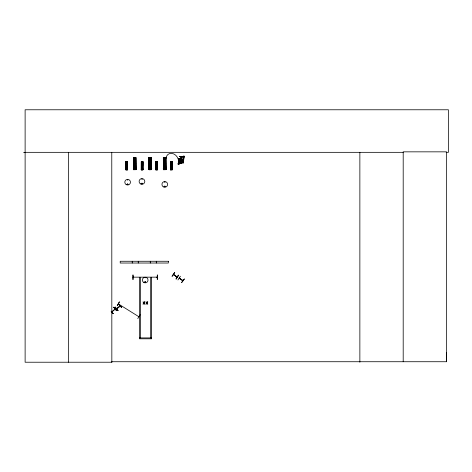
<?xml version="1.0" encoding="UTF-8"?>
<svg xmlns="http://www.w3.org/2000/svg" width="472" height="472" viewBox="0 0 472 472"><rect width="100%" height="100%" fill="white"/><g stroke="black" fill="none" stroke-linecap="round" stroke-linejoin="round"><path stroke-width="0.71" d="M446.193 152.332L448.4 152.332L448.4 109.775L25.122 109.775L25.122 362.225L111.84 362.225L111.781 361.729L446.518 361.729L446.583 352.602M183.602 156.45L183.614 156.079L184.127 156.138L184.109 156.509L183.602 156.45L183.425 157.707M183.679 160.881L183.573 161.548L183.065 161.489L183.171 160.822L183.679 160.881L183.484 162.94L182.888 162.628L183.107 160.816M183.065 161.489L183.136 160.427M183.484 162.94L183.614 160.875M183.573 161.548L183.643 160.48M118.407 303.933L138.886 316.736M183.071 160.716L183.171 160.002M183.584 160.769L183.679 160.061M182.977 162.887L183.171 160.822M182.859 159.583L179.053 158.751M182.711 162.852L178.316 162.197C177.726 159.058 181.572 159.276 182.994 161.164L182.705 162.893L183.396 159.247L183.16 160.138L182.811 159.754L178.853 159.394L179.089 158.527M179.006 158.869L178.847 159.937L179.537 159.984M183.118 160.22L183.614 156.079M183.626 160.279L183.726 159.613M173.442 274.527L177.088 277.023M177.265 276.928L176.734 276.816M179.142 278.197L182.853 280.74M182.971 280.545L182.517 280.51M183.165 159.701L183.343 158.073M183.673 159.754L183.773 159.153M183.732 159.217L183.856 158.132M183.82 158.686L183.921 157.595M127.216 184.18C128.154 185.649 127.93 183.207 127.351 184.009M142.196 179.165L141.748 178.977L142.119 179.26M145.423 277.754L144.969 277.636L145.435 277.701M183.932 157.766L183.986 157.082M183.992 157.323L184.056 156.598M179.531 160.032L179.69 158.964M184.05 156.91L184.127 156.138M178.316 162.197L179.791 162.645L179.684 163.288L181.095 163.536L181.165 162.816L181.932 162.716L182.133 161.518L181.49 160.887L180.127 160.669L179.307 161.07L179.106 162.274L179.802 162.604M179.743 162.657L179.631 163.3L181.1 163.489M182.157 162.999L181.16 162.864M179.307 159.436L179.448 158.568L178.758 162.173L178.357 162.108L179.047 158.651M178.357 162.108L178.664 160.439M178.929 159.212L183.195 159.914M178.953 158.911L183.366 159.442L179.095 158.503M178.758 162.173L178.381 161.967M183.826 156.893L179.342 156.35L183.826 156.91M180.434 160.492L181.065 156.674M180.599 160.515L181.254 156.704L180.664 160.527M181.808 156.798L181.278 159.978L181.867 156.81M181.513 160.02L182.056 156.846M182.027 159.07L181.938 159.565M183.042 159.2L182.882 159.884M182.31 162.781L182.918 159.43M134.927 169.542L134.62 169.548M150.403 169.542L150.155 169.047M164.875 169.542L164.628 169.047M127.9 184.446C127.664 183.242 127.056 185.018 127.823 184.487M141.582 183.331C142.113 184.989 142.526 182.57 141.753 183.195M141.724 183.413C142.184 184.705 142.22 182.398 141.724 183.685M164.999 182.18L164.545 181.991L164.999 182.115M164.522 186.352C165.029 187.685 165.058 185.348 164.551 186.641M144.833 281.931C145.087 283.76 146.202 280.899 144.815 282.044M134.614 169.035L134.874 168.947M150.426 169.065L150.09 169.035M164.899 169.065L164.563 169.017M181.714 159.023L181.632 159.512M157.276 277.329L156.775 277.176L157.276 277.17M117.209 305.756L119.416 301.815L117.262 305.791M118.773 304.18L121.746 307.461L118.808 304.039M137.771 318.606L140.166 314.777M181.655 159.105L182.103 159.182M174.752 272.592L172.168 276.297M172.032 276.203L174.563 272.468M173.478 274.61L177.077 277.04M173.855 274.863L173.531 274.397L177.142 277.029M176.009 278.893L178.54 275.158L176.168 278.999M176.15 278.987L178.487 275.123M180.428 276.22L177.926 279.973M179.207 278.209L182.776 280.687M179.608 278.297L179.23 278.037M181.685 282.522L184.399 278.905L181.661 282.504M127.829 179.956L127.464 179.673L127.747 180.038M144.975 282.014C146.273 281.672 144.473 283.053 145.14 281.89M116.643 308.741L120.047 305.85M119.959 305.891L119.782 306.34M120.089 306.045L116.737 308.9L120.183 306.003M156.869 277.152L157.182 277.353M178.658 160.48L179.23 159.914M180.57 162.002L181.732 162.751L180.935 161.861L182.033 161.253L180.664 161.678L179.502 160.852L180.328 161.772L179.289 162.362L180.51 161.931M113.711 307.284L116.631 310.718M115.032 308.983L111.787 311.98L115.186 309.113M117.156 308.576L116.608 308.771M178.068 164.12L179.1 164.38L178.068 164.12A7.281 5.953 58.8 0 0 173.773 153.937A7.281 5.953 58.8 0 0 165.938 158.539M138.544 316.334L138.927 316.576M180.357 158.769L180.292 159.17M134.662 169.537L134.679 169.047M142.066 169.725L142.16 169.33M164.787 186.068C163.465 187.201 166.085 186.741 164.893 186.115M180.369 158.722L180.21 159.153M133.369 157.5L135.8 157.471L135.93 169.678L135.777 157.459M133.558 158.734L135.812 158.71M149.034 158.734L151.288 158.71M163.507 158.734L165.76 158.71M133.564 159.565L135.824 159.542M149.04 159.565L151.3 159.542M163.513 159.565L165.772 159.542M133.582 160.804L135.836 160.781M149.058 160.804L151.311 160.781M163.53 160.804L165.784 160.781M133.588 161.902L135.847 161.878M149.064 161.902L151.317 161.878M163.536 161.902L165.79 161.878M133.605 163.147L135.859 163.117M149.075 163.147L151.335 163.117M163.548 163.147L165.808 163.117M133.665 168.463L135.918 168.439M149.14 168.463L151.394 168.439M163.613 168.463L165.867 168.439M133.293 168.823L136.296 168.793M133.293 168.917L136.302 168.887M148.768 168.823L151.772 168.793M148.768 168.917L151.778 168.887M163.241 168.823L166.244 168.793M163.241 168.917L166.25 168.887M133.499 169.713L136.107 169.678M149.771 169.708L148.975 169.713L148.845 157.5L151.453 157.459L151.571 169.678L149.152 169.702L148.999 157.495M150.096 169.708L150.456 169.708M165.867 157.459L166.002 169.678L165.926 157.459L163.318 157.5L163.448 169.713L166.055 169.678M133.11 274.993L133.075 279.507M133.623 277.17L133.122 277.17L157.182 277.152M157.229 277.329L156.869 277.353M23.6 152.509L25.122 152.503M25.122 152.332L403.194 152.332M125.906 162.504L127.41 162.504M141.382 162.504L142.886 162.504M155.854 162.504L157.359 162.504M170.64 162.504L172.144 162.504M125.906 163.058L127.41 163.058M141.382 163.058L142.886 163.058M155.854 163.058L157.359 163.058M170.64 163.058L172.144 163.058M125.906 163.884L127.41 163.884M141.382 163.884L142.886 163.884M155.854 163.884L157.359 163.884M170.64 163.884L172.144 163.884M125.906 164.622L127.41 164.622M141.382 164.622L142.886 164.622M155.854 164.622L157.359 164.622M170.64 164.622L172.144 164.622M125.906 165.448L127.41 165.448M141.382 165.448L142.886 165.448M155.854 165.448L157.359 165.448M170.64 165.448L172.144 165.448M125.906 168.994L127.41 168.994M141.382 168.994L142.886 168.994M155.854 168.994L157.359 168.994M170.64 168.994L172.144 168.994M170.522 169.826L172.262 169.82L172.262 161.672L170.522 161.678L170.563 169.826M139.535 337.917L151.565 337.917M182.994 161.949L183.502 162.014M182.888 162.628L183.396 162.687M133.564 277.152L133.122 277.329M141.96 183.956L141.606 183.75M179.348 156.315L183.797 157.076M181.95 159.518L181.602 159.412M179.325 278.073L182.929 280.545M118.525 303.826L118.897 304.003M118.442 303.962L118.791 304.174M138.845 316.706L138.526 316.541M118.684 304.151L121.564 307.62M115.174 307.136L118.077 310.588M113.882 307.13L116.808 310.57M111.109 311.19L113.197 313.638L111.351 311.827M111.48 311.721L113.15 313.679M165.743 157.459L165.878 169.678M165.625 157.465L165.76 169.678M165.572 157.465L165.702 169.678M165.43 157.465L165.607 169.678M165.33 157.465L165.436 169.684L165.283 157.465M165.141 157.465L165.212 159.625M165.194 163.218L165.277 169.684M165.1 169.684L164.409 169.696M164.108 157.489L164.144 161.802M164.162 163.241L164.232 168.988M164.085 169.708L163.931 157.489L164.044 169.708M163.813 157.495L163.89 169.708M163.802 169.713L163.66 157.495L163.749 169.713M163.495 157.495L163.625 169.713M163.371 157.495L163.459 169.713M151.394 157.459L151.53 169.678M151.294 157.459L151.406 169.678M151.152 157.465L151.176 159.619M151.111 157.465L151.123 159.619M150.957 157.465L151.028 159.619M151.022 163.212L151.134 169.678M150.857 157.465L150.987 169.684L150.833 157.465M150.656 157.465L150.692 159.625M150.774 163.218L150.845 169.684M150.627 169.684L149.937 169.696M149.583 157.489L149.683 161.802M149.701 163.235L149.754 168.988M149.612 169.708L149.482 157.489L149.571 169.708M149.341 157.495L149.465 168.988M149.199 157.495L149.323 169.713M149.146 157.495L149.276 169.713M148.898 157.495L149.034 169.713M136.054 169.678L135.965 157.459L135.181 157.465L135.204 159.625M135.623 157.465L135.759 169.678M135.535 157.465L135.552 159.619M135.6 163.212L135.659 169.678L135.547 163.212M135.482 157.465L135.505 159.619M135.358 157.465L135.47 169.684M135.24 157.465L135.263 159.625M135.299 163.218L135.37 169.684M135.257 163.218L135.316 169.684M135.151 169.684L134.461 169.696M134.154 157.489L134.207 161.802M134.225 163.235L134.278 168.988M134.107 157.489L134.154 161.802M134.172 163.241L134.231 168.988M133.959 157.489L134.136 169.708M133.865 157.495L133.912 161.802M133.924 163.241L133.989 168.988M133.818 157.495L133.853 161.808M133.883 163.241L133.93 168.994M133.724 157.495L133.8 169.713M133.57 157.495L133.676 169.713M133.523 157.495L133.659 169.713M133.381 157.5L133.558 169.713M157.489 274.993L157.288 279.507L157.294 274.993M132.88 274.999L132.909 279.507M446.518 361.729L446.518 151.842L403.194 151.842L403.194 361.729M359.865 152.332L359.865 362.225M172.227 161.672L172.156 169.82L172.144 161.672M171.961 161.672L172.026 169.82M171.932 169.82L171.731 161.672M171.625 169.82L171.165 169.82M171.047 161.678L171.053 169.826M170.947 161.678L170.917 169.826M170.817 161.678L170.823 169.826M170.758 161.678L170.752 169.826M170.64 161.678L170.657 169.826M157.359 169.82L157.341 161.672L157.241 169.82M157.182 161.672L157.147 169.82M157.052 161.672L157.082 169.82M156.987 161.672L156.958 169.82M156.834 169.82L156.38 169.82M156.262 161.678L156.267 169.826M156.303 261.27L156.303 263.028M156.161 161.678L156.132 169.826M156.067 161.678L156.037 169.826M155.972 161.678L155.966 169.826M155.872 161.678L155.843 169.826M150.686 337.917L150.686 277.772L151.565 277.772L151.565 338.796L139.535 338.796L139.535 277.772L140.408 277.772L140.408 337.917M150.291 261.27L150.291 263.028M142.886 161.672L142.886 169.82M142.804 161.672L142.768 169.82M142.709 161.672L142.703 169.82M142.609 161.672L142.579 169.82M142.514 161.672L142.473 169.82M142.361 169.82L141.907 169.82M141.795 161.678L141.789 169.826M141.689 161.678L141.677 169.826M141.594 161.678L141.565 169.826M141.559 161.678L141.5 169.826M141.382 161.678L141.37 169.826M141.305 161.678L141.27 169.826M138.261 261.27L138.261 263.028M132.249 261.27L132.249 263.028M127.422 161.672L127.41 169.82M127.328 161.672L127.393 169.82M127.292 161.672L127.292 169.82M127.115 161.672L127.133 169.82M127.104 161.672L127.039 169.82M127.009 161.672L126.997 169.82M126.891 169.82L126.431 169.82M126.319 161.678L126.284 169.826M126.213 161.678L126.201 169.826M126.118 161.678L126.083 169.826M126.018 161.678L125.989 169.826M125.906 161.678L125.924 169.826M111.775 152.332L111.84 362.225M68.452 152.332L68.452 362.225M134.237 162.386C134.874 164.297 135.712 161.023 134.237 162.386M149.713 162.386C150.35 164.297 151.188 161.023 149.713 162.386M164.185 162.386C164.822 164.297 165.66 161.023 164.185 162.386M126.337 164.946C126.744 166.221 127.316 164.055 126.337 164.946M141.806 164.946C142.22 166.221 142.804 164.044 141.806 164.946M156.279 164.946C156.68 166.221 157.282 164.055 156.279 164.946M171.07 164.946C171.478 166.221 172.062 164.044 171.07 164.946M180.038 161.182L179.838 162.386L181.201 162.604L181.407 161.4L180.038 161.182M179.991 162.964L180.829 163.318L179.991 162.964M178.145 163.253L179.236 163.465L178.145 163.253M144.55 301.85L143.972 302.782L143.04 301.85L143.771 303.042L143.016 304.233L143.948 303.278L144.892 304.233L144.149 303.024L144.892 301.85L144.55 301.85M147.476 301.85L146.898 302.782L145.966 301.85L146.703 303.042L145.942 304.233L146.875 303.278L147.819 304.233L147.075 303.024L147.819 301.85L147.476 301.85M115.197 307.113L117.947 310.7L115.197 307.113M127.528 161.672L125.788 161.678L125.788 169.826L127.528 169.82L127.528 161.672M143.004 161.672L141.264 161.678L141.264 169.826L143.004 169.82L143.004 161.672M157.477 161.672L155.736 161.678L155.748 169.826L157.477 169.82L157.477 161.672M127.664 169.23L125.658 169.23L127.664 169.289M143.14 169.23L141.134 169.23L143.14 169.289M157.613 169.23L155.607 169.23L157.613 169.289M172.398 169.23L170.392 169.23L172.398 169.289M168.333 261.27L120.218 261.27L120.218 263.028L168.333 263.028L168.333 261.27M116.678 310.676L113.758 307.243L116.655 310.694M151.288 169.678L151.217 163.212L151.229 169.678M143.801 282.48A2.82 2.82 0 0 0 148.025 280.038A2.82 2.82 0 0 0 143.801 277.601A2.82 2.82 0 0 0 143.801 282.48M126.225 184.629A2.82 2.82 0 0 0 130.455 182.186A2.82 2.82 0 0 0 126.225 179.743A2.82 2.82 0 0 0 126.225 184.629M163.359 186.865A2.856 2.856 0 0 0 167.637 184.399A2.856 2.856 0 0 0 163.359 181.927A2.856 2.856 0 0 0 163.359 186.865M140.532 183.909A2.856 2.856 0 0 0 144.81 181.443A2.856 2.856 0 0 0 140.532 178.971A2.856 2.856 0 0 0 140.532 183.909"/></g></svg>
